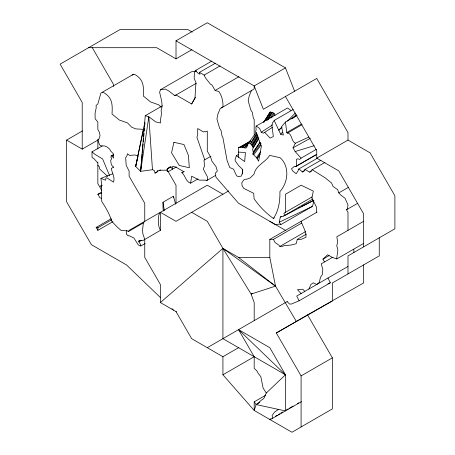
<?xml version="1.0" encoding="UTF-8"?>
<svg xmlns="http://www.w3.org/2000/svg" width="455" height="455" viewBox="0 0 455 455"><rect width="100%" height="100%" fill="white"/><g stroke="black" fill="none" stroke-linecap="round" stroke-linejoin="round"><path stroke-width="0.68" d="M324.54 261.943L322.953 259.14L327.628 254.777L332.36 257.433L336.768 258.935C336.677 254.538 339.208 250.307 336.734 246.041L337.644 241.997L336.825 236.799L363.807 221.227M112.88 221.676L97.848 230.355L97.944 227.727L111.776 219.742M143.359 130.778L143.467 129.368L135.704 128.879L131.66 127.184L127.519 122.918L119.295 120.001L112.015 114.017C112.522 105.054 112.709 98.149 104.161 92.86L102.244 92.302L100.839 93.218L97.848 103.985L96.079 105.48L96.238 107.687L95.089 113.05L95.123 118.715L97.848 122.042L97.848 129.521L99.4 132.229L100.015 135.323L99.446 138.087L97.848 140.094L99.565 144.889L101.175 145.879L104.826 145.987L107.414 147.21L109.865 149.303L110.349 150.69L113.483 153.915L113.483 158.147L112.066 155.906L111.105 155.917L111.043 157.737L111.691 158.738L110.667 160.564L111.356 164.812L113.483 167.173M176.295 167.013L168.202 171.683L165.83 170.17L157.714 170.312L156.685 172.399L155.018 173.099L154.455 170.642L152.465 169.698L140.612 171.364L145.253 115.701L162.418 105.793M144.861 122.253L135.67 166.45L140.612 171.364L142.188 153.835M142.313 152.431L142.625 148.921M142.756 147.522L143.069 144.013M143.257 141.909L143.575 138.405M143.763 136.301L144.013 133.497M144.269 130.693L144.457 128.589M144.77 125.079L144.895 123.68M238.812 154.256L236.361 155.673L235.025 159.819L235.343 160.99L238.556 165.569L242.725 169.579L242.373 173.497L241.235 176.113L238.261 176.688L236.554 175.704L233.58 169.237L229.747 167.514L227.09 160.552L222.922 137.7L222.034 136.039L221.039 130.386L219.623 128.259L216.927 119.005L217.922 114.012L220.192 108.603L252.735 89.817L254.191 88.844L254.191 85.932L285.456 67.88L294.613 91.222M353.945 252.508L353.814 249.408M144.747 124.255L144.906 122.901M242.185 173.924L242.725 169.579M126.791 230.583L126.319 233.955L128.151 235.94L128.68 235.519L133.918 237.999L138.343 245.023L140.845 245.984L145.054 243.556M140.612 171.364L148.831 116.747L145.253 115.701M317.567 158.124L298.56 169.101L298.059 170.887L296.211 173.782L292.838 171.074L291.49 168.805L294.567 166.223L295.801 166.541L316.646 154.507M143.467 129.368L135.67 166.45L138.058 156.128M313.779 200.928L312.767 205.506L312.175 206.519L280.906 224.571L279.205 222.239L280.365 217.001L281.634 216.37M184.269 171.296L181.818 172.712C185.6 175.556 185.458 181.681 190.617 183.16L191.652 176.199L199.5 180.152L205.302 180.1L206.496 180.669L215.693 175.357M306.465 234.069L297.269 239.381L296.171 243.704L291.081 245.052L284.204 245.649L282.049 246.428L279.87 246.451L278.961 245.217L275.087 242.521L273.449 239.381L269.821 239.381L269.821 257.433L275.502 286.138L296.472 321.645M290.864 110.389L287.492 108L256.222 126.052L255.898 127.076L256.137 129.863L255.579 131.444L261.397 146.135L258.616 161.212L256.523 157.623L252.889 154.097L253.298 152.152L252.622 149.519L253.179 147.824L258.815 138.047M266.283 393.023L263.104 388.07L260.806 376.603L258.508 373.794L256.643 370.603L254.191 368.362L254.191 356.72L238.556 329.642L269.821 347.694L285.456 374.772L266.283 393.023L263.769 398.591C260.8 399.985 258.986 402.908 256.159 404.552L254.191 410.461L291.934 432.25L332.36 408.909L332.36 357.852L307.569 314.911L276.299 332.963L301.091 375.904L301.091 426.961M251.456 90.551L249.186 95.959L248.197 100.953L250.893 110.207L252.309 112.334L253.304 117.987L254.191 119.648L254.191 135.158M256.33 132.303L248.038 143.712L246.866 147.153L245.876 148.102L242.231 147.318L238.556 147.636L238.556 157.237M196.133 71.111L191.942 71.543L160.678 89.595L159.614 92.041C160.74 98.195 163.436 104.269 161.11 110.588C162.293 114.762 159.881 118.8 160.473 123.021L155.69 121.883L148.831 116.747L152.465 169.698M308.905 289.027L310.947 284.398L313.296 282.822L316.726 284.512L319.342 282.299L320.479 277.266L322.282 274.627L322.805 269.206L321.202 263.877L332.85 257.149M316.418 149.297L301.091 158.141L295.147 151.549L292.997 147.824L295.312 143.257L308.882 137.069M160.678 89.595L165.563 89.089L169.203 91.262L174.817 95.664L176.017 94.959L191.652 103.985L194.996 97.768L195.963 82.531L194.149 78.453L194.439 72.868L194.882 71.839L195.838 70.297L211.78 61.095M258.696 138.803L253.179 147.824L252.661 146.783L258.252 136.921M268.029 119.659L272.221 112.26L274.155 113.545L275.013 115.684M270.435 117.885L273.25 112.994M191.652 103.985L195.559 97.216M257.769 135.897L252.15 145.572L252.661 146.783M266.909 120.171L271.476 112.311L272.221 112.26L267.477 120.137M257.621 136.489L252.15 145.572L251.422 144.838L257.462 134.555M265.635 120.638L270.606 112.169L271.476 112.311M251.422 144.838L250.694 143.928L256.938 133.679M263.917 122.219L270.162 111.964L270.606 112.169M273.358 218.463C278.824 210.756 280.081 200.831 279.922 191.583C288.248 182.472 289.835 166.496 280.212 157.749L269.644 155.382C265.367 162.526 255.664 165.358 254.026 174.14L250.341 177.848L247.338 179.02L244.631 179.344L243.584 180.129L241.793 182.904L242.145 185.976L243.823 188.41L253.731 193.329L254.066 198.716C259.282 206.343 265.919 213.025 273.358 218.463L274.399 217.865M112.584 173.878L100.942 178.36L101.704 185.128L101.414 194.814L101.749 201.463C105.839 207.656 109.644 214.186 111.788 221.335L117.219 227.062L121.286 230.554L127.298 230.793L128.384 231.555L129.118 230.355L207.287 185.225L222.922 194.251M228.808 190.85L176.017 221.329L160.387 212.303L158.92 214.697C158.09 219.89 157.76 225.441 160.387 230.355L142.551 240.74L140.094 240.479L138.815 240.991L138.877 241.918L140.333 243.954L140.845 245.984M271.578 117.754L274.155 113.545M248.038 143.712L248.606 143.353L250.398 143.433L256.739 133.338M263.82 122.059L270.162 111.964M260.197 153.926L257.103 158.613L259.907 154.558M259.964 142.193L253.298 152.152L260.226 142.392M293.191 109.479L274.189 120.45L272.539 122.856L271.863 125.176L273.336 136.5L270.082 138.093L264.747 132.325L263.399 133.201L261.25 132.206L259.595 128.441L256.222 126.052M256.523 157.623L260.539 151.828M263.792 122.042L266.277 118.618M253.833 154.7L260.942 145.173M252.889 154.097L261.045 143.604M320.923 160.211L304.981 169.419L303.292 171.552L302.387 172.007L300.192 169.903L298.56 169.101M297.104 115.314L285.456 122.037L281.554 126.729L283.351 135.078L280.684 134.248L274.189 120.45M347.99 230.355L347.99 212.303L346.517 209.744L347.415 208.737L348.001 205.023L345.135 198.346L340.789 195.007L338.787 192.886L337.655 189.616L333.054 186.431L331.57 183.035L325.302 177.939L313.245 170.329L312.045 169.863L309.73 172.161L304.981 169.419M280.684 134.248L282.612 132.16M281.736 127.138L278.83 130.17L282.009 127.349M287.543 121.081L295.289 113.005M301.091 158.141L299.76 159.387L298.065 158.875L296.546 159.182L296.501 165.415L297.064 165.87L295.801 166.541M291.558 118.886L296.33 114.654M285.456 122.037L286.764 132.536L287.372 133.144L287.753 132.809C292.423 134.452 291.007 141.01 295.312 143.257M176.557 311.902L160.387 302.564L222.922 248.407L238.556 257.433L275.502 286.138L251.12 294.078L222.922 248.407L207.287 221.329L191.652 212.303M247.804 144.718L244.022 147.898L247.821 144.804M280.365 217.001L283.721 216.017L312.818 198.989M206.496 180.669L207.605 179.793L207.429 176.904L203.493 169.362L203.493 168.316L204.551 166.223L203.994 160.223L210.875 156.287M292.912 118.198L296.319 115.638M250.756 140.999L242.231 147.318L248.032 143.359M238.556 329.642L285.456 374.772L285.456 410.882L278.483 409.42L274.752 411.934L272.118 415.387L272.647 418.276M221.466 107.869L222.922 106.897C223.257 101.522 221.955 95.965 218.849 91.546L215.101 90.448L211.95 84.983L210.426 84.158L205.319 77.651L204.158 75.103L199.472 72.396L215.408 63.194M132.104 75.166L133.514 74.245L135.425 74.808C143.979 80.097 143.791 87.002 143.279 95.965L150.56 101.948L158.789 104.866L161.087 107.238M261.25 132.206L272.46 124.96M264.747 132.325L272.374 127.394M240.45 147.244L250.529 140.805M191.959 49.652L176.017 58.854L176.017 40.802L207.287 22.75L285.456 67.88M102.244 92.302L133.514 74.245M160.228 297.371L126.581 264.998L91.375 244.671L66.584 201.73L66.584 140.094L82.52 130.892M204.158 75.103L220.101 65.895M66.584 140.094L82.213 149.121L98.769 139.56M174.817 95.664L196.276 83.276M97.848 162.89L93.65 158.351L92.075 157.601L91.995 151.851L102.216 145.947M215.101 90.448L239.017 76.645M111.105 155.917L113.557 154.501M112.066 155.906L113.289 155.201M113.767 167.008L111.316 168.424C111.97 173.076 115.257 177.319 113.54 182.142L106.749 177.78L105.998 177.882L105.594 180.203L100.942 178.36M101.55 186.971L100.572 186.118L101.778 185.424M101.533 198.335L99.844 197.709L97.848 194.251L101.459 192.169M155.018 173.099L158.084 171.33M159.307 170.619L160.535 169.914M168.202 171.683L166.939 169.288L171.234 166.809M97.848 230.355L96.153 227.42L111.185 218.741M190.617 183.16L197.976 178.912M163.425 211.052L162.992 208.271L162.992 202.253L173.412 196.236L175.647 204.267M286.764 132.536L301.477 124.039M287.372 133.144L302.086 124.647M128.384 231.555L144.019 222.529L143.285 223.724L142.574 229.946L142.825 233.677L144.753 239.381L144.753 257.433L160.387 284.512L160.387 302.564M138.815 240.991L140.021 240.297M138.877 241.918L141.283 240.53M297.172 165.614L315.565 154.996M285.456 96.505L316.726 150.668L316.726 158.141L347.99 140.089L370.103 152.857L394.894 195.798L394.894 228.802L347.99 255.886L347.99 273.938M302.387 172.007L304.839 170.591M312.045 169.863L324.921 162.429M309.73 172.161L311.573 171.097M312.102 196.918L283.897 213.202L284.62 215.272M338.787 192.886L348.598 187.227M269.821 239.381L317.033 212.127M273.449 239.381L301.648 223.098M279.87 246.451L305.618 231.589M346.517 209.744L357.55 203.374M252.337 293.378L251.12 294.078L254.191 302.564L254.191 320.616M322.953 259.14L329.084 255.602M336.768 258.935L363.744 243.357M207.287 347.694L287.298 301.5M347.99 266.459L296.723 296.057L299.083 300.806L291.285 304.105L289.562 304.003L287.099 301.614M299.083 300.806L330.347 282.754L327.992 278.005M176.017 311.59L191.652 338.668L222.922 356.72L238.864 347.518M265.839 395.128L254.191 401.856L254.191 410.461L222.922 374.778L254.191 356.72M301.091 375.904L332.36 357.852M254.191 401.856L256.159 404.552L259.839 402.43M271.049 418.776L269.821 419.487L271.76 418.788L301.466 401.64M275.343 416.297L277.18 415.239M278.409 414.528L279.632 413.822M280.86 413.112L282.697 412.054M286.377 409.927L288.214 408.869M289.443 408.158L293.122 406.036M297.411 403.557L298.639 402.851M307.569 314.911L363.625 282.964L363.625 264.912M276.299 332.963L332.36 301.017L332.36 282.964L379.26 255.886L379.26 237.828M292.997 147.824L310.361 138.263M100.572 186.118L102.318 185.179M238.556 147.636L249.186 142M283.721 216.017L313.927 200.274L301.261 206.581M181.818 172.712L183.837 171.683L176.017 167.173L172.593 166.32L172.616 169.135L170.477 166.729L168.395 167.628L167.696 168.942L166.939 169.288M327.953 283.897L330.347 282.754M298.73 207.844L299.993 207.213M279.205 222.239L312.175 206.519M137.45 155.087L136.699 155.439L134.737 154.979L129.755 155.434L127.337 153.818L127.07 155.564L125.677 157.714L126.2 165.432L129.118 171.052L129.118 176.199L144.753 203.277L144.753 221.329M295.147 151.549L314.092 145.714M97.848 194.251L101.84 193.278M88.588 47.701L156.696 47.695L176.017 58.854M297.269 239.381L301.091 239.381L306.005 237.277C306.295 231.64 302.893 226.516 301.091 221.329M238.556 257.433L269.821 257.433M238.556 152.101L245.41 152.505L244.671 161.576L236.361 155.673M96.153 227.42L97.944 227.727M256.159 404.552L278.483 409.42M280.906 224.571L279.717 224.133L275.229 224.491L269.821 221.329M192.192 32.089L187.96 29.643L119.858 29.649L60.105 64.144L82.213 102.438L82.213 149.121M176.017 40.802L254.191 85.932L263.348 109.274L316.726 78.453L347.99 132.615L347.99 140.089M316.726 158.141L338.833 170.909L363.625 213.85L363.625 246.855M285.763 230.531L238.556 203.277L216 177.228L215.221 173.304L217.353 171.069L216.023 166.672L211.865 161.053L210.563 156.981L207.287 151.1L207.287 131.063L205.427 131.859L204.318 131.541L203.493 132.018L197.698 128.509L197.698 135.203L196.901 137.194L204.744 159.824M285.456 374.772L222.922 338.668L222.922 248.407L275.502 286.138M107.681 176.404L99.605 168.913L99.457 167.019L97.848 165.262M171.95 308.655L173.48 310.128M91.995 151.851L95.249 154.535L102.62 158.943L109.519 175.539M301.091 293.538L297.451 289.693L302.831 289.221L304.804 291.393M195.838 70.297L197.294 72.624L199.944 74.262L199.472 72.396M250.398 143.433L250.694 143.928M167.85 171.069L176.017 185.225L176.017 203.277M92.075 47.309L113.483 84.385L113.483 86.507M101.744 190.423L97.848 183.678L97.848 162.424M162.992 202.253L164.3 210.597M316.726 212.303L316.509 207.19L311.868 197.959L313.33 191.1L301.091 185.225L285.456 194.251L285.456 212.303M222.922 356.72L222.922 374.778M173.412 196.236L173.412 197.572M160.387 212.303L160.387 230.355M97.848 139.753L97.848 148.961M173.912 142.313L171.563 152.789L179.264 165.495L189.308 167.724L188.421 155.382L183.957 144.542L173.912 142.313"/></g></svg>
